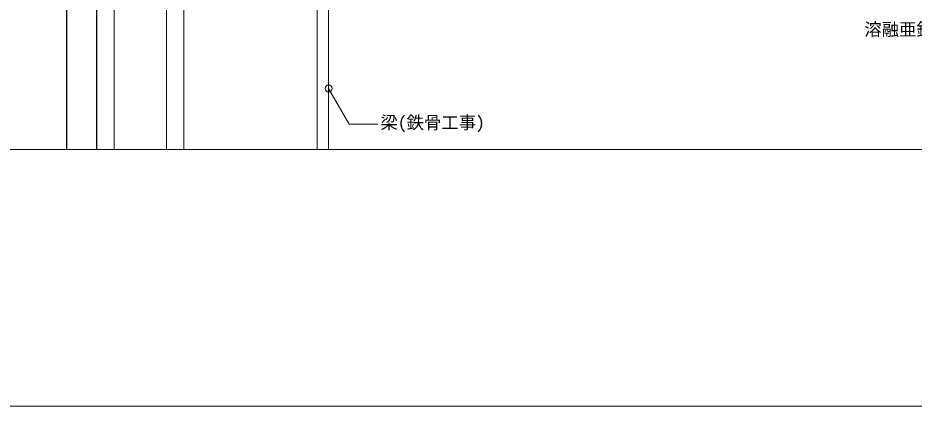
# Model space of a CAD drawing. Units: millimetres, scale not verified. Extents: x -1380 to 1380, y -955 to 955.
# Drawn here: x -781 to 250, y -955 to -509 of the extents above; entities that cross this region are included whole.
import ezdxf
from ezdxf.enums import TextEntityAlignment as Align

# ---------------------------------------------------------------- set-up
doc = ezdxf.new("R2010")
doc.units = ezdxf.units.MM
doc.header["$LTSCALE"] = 3
for name, color, linetype, lineweight in [('0-0_0', 7, 'Continuous', 18), ('0-2_MOJI', 7, 'Continuous', 18), ('0-4_KANAMONO', 5, 'Continuous', 18), ('0-6_TEKKOTU', 7, 'Continuous', 18), ('0-9_bo-do', 3, 'Continuous', 18), ('0-B_WAKU', 7, 'Continuous', 18)]:
    doc.layers.add(name, color=color, linetype=linetype, lineweight=lineweight)
doc.styles.add('ＭＳ ゴシック', font='')
doc.styles.get('ＭＳ ゴシック').set_extended_font_data('MS Gothic')

msp = doc.modelspace()

# ---------------------------------------------------------------- linework, layer by layer
at = {"layer": '0-0_0'}
msp.add_lwpolyline([(-899.724, -659.835), (900.276, -659.835), (900.276, 540.165), (-899.724, 540.165)], close=True, dxfattribs=at)
at = {"layer": '0-2_MOJI'}
msp.add_lwpolyline([(-366.576, -630.669), (-399.651, -630.669), (-423.227, -589.835)], dxfattribs=at)
msp.add_circle((-423.227, -589.835), 4, dxfattribs=at)
at = {"layer": '0-4_KANAMONO'}
for p, q in [((-689.727, 105.565), (-689.727, -659.835)), ((-669.727, 60.165), (-669.727, -659.835)), ((-609.727, 60.165), (-609.727, -659.835)), ((-589.727, 60.165), (-589.727, -659.835))]:
    msp.add_line(p, q, dxfattribs=at)
at = {"layer": '0-6_TEKKOTU'}
for p, q in [((-436.227, -659.835), (-436.227, -431.835)), ((-423.227, -431.835), (-423.227, -659.835))]:
    msp.add_line(p, q, dxfattribs=at)
at = {"layer": '0-9_bo-do'}
for p, q in [((-724.727, -659.835), (-724.727, 110.165)), ((-724.377, 110.765), (-724.377, -659.835)), ((-690.077, 110.765), (-690.077, -659.835)), ((-689.727, -659.835), (-689.727, 110.765))]:
    msp.add_line(p, q, dxfattribs=at)
at = {"layer": '0-B_WAKU'}
msp.add_lwpolyline([(-1379.724, -954.835), (1380.276, -954.835), (1380.276, 955.165), (-1379.724, 955.165)], close=True, dxfattribs=at)

# ---------------------------------------------------------------- texts
at = {"layer": '0-2_MOJI', "style": 'ＭＳ ゴシック'}
for s, p in [('溶融亜鉛メッキ鋼板(t=1.0)', (192.944, -533.628)), ('梁(鉄骨工事)', (-363.576, -640.669))]:
    msp.add_text(s, height=14.66, dxfattribs=at).set_placement(p, align=Align.BOTTOM_LEFT)

doc.saveas('drawing.dxf')
